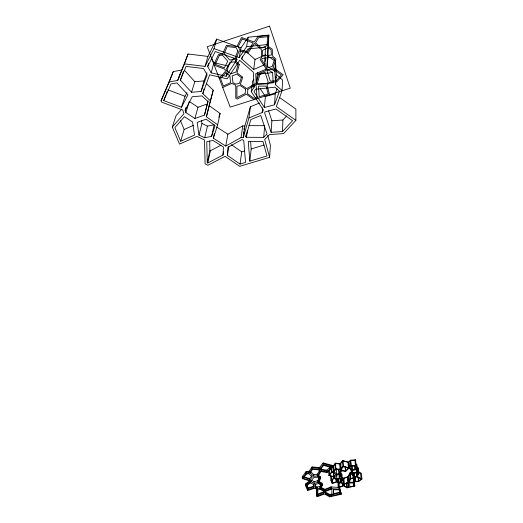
<?xml version="1.0" encoding="UTF-8"?>
<svg xmlns="http://www.w3.org/2000/svg" width="523" height="523" viewBox="0 0 523 523"><rect width="100%" height="100%" fill="white"/><g stroke="black" fill="none" stroke-linecap="round" stroke-linejoin="round"><path stroke-width="0.78" d="M340.728 479.153L340.931 482.415L343.892 483.912L348.481 482.317L350.266 478.61L353.653 477.61L353.999 477.146L351.306 473.792L352.071 472.982L352.123 470.308L349.031 468.203L348.527 462.057L350.488 460.175L355.601 459.795L356.078 465.463L355.562 469.236L357.372 470.157L357.392 472.557L358.902 473.59L357.255 476.512L361.942 479.061L358.7 481.546L355.15 481.729L353.855 482.657L354.816 486.089L347.024 487.841L343.5 485.893L338.911 487.632L338.224 487.364L337.891 481.644M352.646 472.524L352.685 470.569L355.477 469.706L356.81 470.38L356.823 472.197L352.646 472.524L352.456 470.092M282.498 131.548L292.553 120.676L275.902 108.987L265.043 111.87L264.605 112.765L271.117 132.326L282.498 131.548L282.904 120.015L286.696 115.89M264.769 64.63L265.442 47.155L247.967 48.953L241.672 58.177L241.861 59.112L253.681 69.513L264.769 64.63L264.919 63.1M269.626 157.312L264.703 139.458L269.535 134.561L283.59 133.594L295.874 120.342L276.334 106.587L282.126 90.544L275.654 84.831L274.817 71.357L267.057 66.179L267.92 44.494L268.822 35.093L248.183 37.238L240.992 47.855L239.174 57.595L214.018 48.619L205.049 66.388L184.488 63.884L177.657 80.457L169.295 81.902L161.058 100.815L161.627 102.142L182.704 109.987L183.952 113.811L172.276 127.069L179.559 144.1L196.949 136.392L204.5 139.974L205.094 163.895L207.906 165.281L225.086 156.338L239.724 166.334L269.626 157.312L270.411 145.217L267.717 135.346M267.057 66.179L267.972 56.223L268.822 35.093M282.126 90.544L282.557 79.98L276.294 74.403L275.49 61.269L267.972 56.223M275.654 84.831L276.294 74.403M274.562 104.777L279.445 91.185L274.902 87.184L255.512 89.302L254.008 91.715L264.396 107.49L274.562 104.777L275.222 93.865L277.066 88.714M222.961 155.056L223.471 147.048L213.005 140.445L206.768 141.687L207.258 162.725L207.762 162.98L222.961 155.056L223.543 151.84M274.817 71.357L275.49 61.269M271.117 132.326L271.875 120.787L268.593 110.85M227.361 155.409L227.904 147.323L241.691 139.693L242.567 139.746L243.744 140.504L245.542 162.431L240.044 164.091L227.361 155.409L228.871 146.571M321.089 487.443L324.888 489.338L330.837 486.946L339.63 487.482L341.231 494.268L329.699 496.85L324.423 493.98L317.657 496.543L316.637 496.144L317.036 488.377M316.637 496.144L317.088 487.619L315.055 486.861M320.259 487.75L323.999 489.62L323.652 493.614L317.677 495.882L317.553 492.588M317.487 495.804L317.938 489.822L320.318 489.476L324.064 491.339M246.137 134.522L245.836 136.849L246.516 137.294L263.703 137.359L264.677 125.703L248.804 125.638M264.396 107.49L265.377 96.513L260.127 88.485M267.567 61.106L267.783 58.792M214.358 133.542L213.358 138.209L225.759 146.054L241.083 137.556L243.26 137.699L248.935 117.976L262.173 112.576L262.618 107.823M338.224 487.364L338.656 482.749L338.42 478.669M339.041 480.624L338.93 487.181L342.983 485.645L342.918 478.388L341.682 477.761M265.076 61.577L265.455 57.759M249.817 161.136L248.275 141.485L262.991 141.543L266.992 155.952L249.817 161.136L251.19 148.963L250.641 141.753M256.277 84.667L255.714 73.71L266.861 68.814L272.561 72.612L273.215 82.817L256.277 84.667L257.447 72.723M262.173 112.576L263.409 110.033L251.295 91.695L254.093 87.184L254.4 84.765M246.516 137.294L247.412 130.299M248.935 117.976L250.38 106.764L259.441 103.038M251.295 91.695L252.694 81.104L253.858 79.215M253.681 69.513L255.021 59.465L246 51.47M243.26 137.699L244.856 126.03L250.38 106.764M240.044 164.091L241.711 151.853L231.356 144.701M355.398 461.306L355.601 459.795M243.43 133.502L243.646 131.94M243.966 129.599L244.182 128.037M355.025 468.968L355.444 465.921L354.973 460.253L350.776 460.56L349.116 462.162L349.573 467.993L352.26 469.824L355.025 468.968L354.757 465.725M241.083 137.556L242.744 125.899L244.856 126.03M239.174 57.595L246.595 46.697L248.183 37.238M241.861 59.112L242.26 56.857M225.759 146.054L227.878 134.202L242.744 125.899M331.804 489.332L332.007 495.726L329.882 496.203L325.306 493.719L325.652 489.698L331.013 487.547L331.098 489.267L331.85 489.495M351.855 472.315L349.835 472.916L348.07 476.61L348.586 487.076L347.154 487.403L344.095 485.71L344.029 478.44L347.638 476.989L348.135 477.146L348.148 478.552M213.358 138.209L217.686 124.84L220.078 113.471L209.154 105.587L213.214 90.172L206.265 83.523M208.559 63.401L207.696 66.467L211.161 72.821L226.126 76.26L228.335 66.042L233.716 57.988M207.762 162.98L210.396 150.761L220.935 145.224M207.258 162.725L209.9 150.519L209.697 141.02M211.573 136.392L215.058 125.572L206.147 119.205L197.171 122.375L198.995 135.065L204.683 137.771L211.573 136.392L214.136 124.762L207.448 126.108L201.943 123.461L201.505 120.362M204.683 137.771L207.448 126.108M217.686 124.84L206.402 116.773L213.214 90.172M206.402 116.773L209.154 105.587M186.064 107.378L185.149 110.327L185.861 112.53L194.883 118.499L204.467 115.099L208.102 100.847M198.995 135.065L201.943 123.461M204.467 115.099L208.004 101.573L202.022 95.918L192.235 96.729L185.149 110.327M211.161 72.821L213.848 62.695L211.619 58.569M210.553 100.985L202.774 93.61L204.022 89.047M214.018 48.619L216.659 39.114L240.992 47.855M194.883 118.499L197.995 107.267L207.291 103.953M183.495 71.298L180.363 80.137L191.536 92.283L201.054 91.492L204.022 80.908L206.977 72.802M205.049 66.388L207.945 56.425L216.659 39.114M245.836 136.849L250.837 119.571L260.794 115.518L267.011 133.993L263.703 137.359M180.67 141.236L174.859 127.592L184.475 116.701L192.608 122.062L194.523 135.084L180.67 141.236L184.161 129.495L180.428 120.604M185.861 112.53L189.261 101.442L197.995 107.267M191.536 92.283L194.804 81.673L184.554 70.415M165.902 94.859L163.706 100.625L181.501 107.254L185.05 96.291L186.888 92.721M218.836 117.309L220.078 113.471M172.276 127.069L176.061 115.648L181.736 109.17M184.488 63.884L188.045 53.987L207.945 56.425M177.657 80.457L188.045 53.987M179.069 76.992L180.677 72.54M201.054 91.492L207.115 74.867L203.63 68.533L186.057 66.395L180.363 80.137M202.774 93.61L209.658 74.802L227.244 78.836L239.717 60.295L253.309 72.226L254.093 87.184M166.451 93.421L167.275 91.257M169.295 81.902L173.29 71.553L181.389 70.141M161.058 100.815L173.29 71.553M163.706 100.625L171.001 83.942L176.924 82.922L187.927 94.833L181.501 107.254M317.991 475.858L319.52 477.009L319.573 478.722L317.533 477.185L313.911 477.407L310.858 481.108L311.054 481.709L314.212 483.357L317.873 482.422L317.821 480.702L319.18 477.747M317.873 482.422L320.475 476.852L318.357 475.25M213.92 64.427L218.47 54.555L222.759 53.804L226.479 45.259L236.86 46.54L241.574 37.473L254.198 42.043L257.989 36.492L268.724 35.381L268.279 46.436L272.221 49.097L272.66 56.072L275.974 59.047L273.032 67.467L283.133 74.763L276.824 81.85L269.535 82.373L267.031 85.014L269.587 94.709M341.231 494.268L339.734 489.208L330.922 488.665L324.953 491.058L320.514 488.848L322.508 485.115L318.54 482.879L320.527 478.565L320.475 476.852M336.315 469.02L336.655 474.701L334.557 477.185L334.681 477.597L336.773 478.702L339.244 478.074L340.434 475.584L340.238 472.334M340.931 482.415L342.323 479.892L339.689 478.382L341.081 475.479L340.715 469.151M353.005 474.904L353.26 478.159L354.522 481.618L353.64 482.258L349.142 482.16L348.73 476.453L350.279 473.21L351.548 472.838M349.142 482.16L350.711 478.911L350.279 473.21M207.696 66.467L215.26 51.535L237.141 59.334L226.126 76.26M319.899 488.338L321.508 485.318L318.37 483.553L314.938 484.429L315.225 487.966L317.271 488.724L319.899 488.338L319.841 486.612L320.802 484.808M320.455 487.122L321.449 485.259M341.65 480.029L339.564 478.839L337.25 479.428L337.394 481.814L338.754 482.33L340.525 482.069L341.65 480.029L341.29 474.328M351.659 469.732L351.972 473.799L354.287 476.675L356.843 476.178L358.235 473.701L357.745 468.02L356.693 467.294M310.061 471.805L310.087 472.942L313.787 476.205L317.311 475.995L317.258 474.283L319.566 470.471M317.311 475.995L320.004 471.55L318.919 469.87L318.86 468.157L312.558 467.595L312.597 469.301L310.087 472.942M320.527 478.565L317.879 476.564L320.932 471.53L320.893 470.393M341.284 468.327L341.441 470.759L339.329 474.132L341.081 475.479M317.141 489.338L314.421 488.332L307.642 490.502L305.51 485.723L310.302 482.062L309.969 481.016L302.287 478.506L305.981 473.413L309.086 473.027L309.054 471.321L312.068 466.934L319.435 467.595L323.162 462.953L332 465.293L332.223 467.706L327.241 472.602L320.932 471.53M309.086 473.027L312.107 468.641L312.068 466.934M329.248 469.713L329.51 475.407L333.733 476.623L333.19 466.085L335.263 463.156L340.153 463.594L342.683 460.502L348.527 462.057M335.576 463.594L333.857 466.026L334.164 471.707L336.596 473.89L338.956 473.753L340.819 470.772L340.113 469.647L339.76 463.973L335.576 463.594L335.897 469.268L334.164 471.707M335.263 463.156L335.576 468.824L333.491 471.766L331.405 472.021L328.849 475.44L333.962 477.126L334.171 477.832L330.896 480.304L332.249 483.533L336.845 482.069L338.656 482.749M302.287 478.506L302.274 476.793L305.955 471.707L309.054 471.321M306.537 473.962L303.275 478.46L309.609 480.264L312.381 476.891L308.733 473.688L308.707 471.975L306.511 472.249L306.537 473.962L308.733 473.688M358.615 472.341L360.595 473.42L361.105 479.12L358.451 481.16L355.581 481.304L354.254 477.649L354.045 473.413M329.438 468.615L330.281 467.477M329.51 475.407L331.772 472.387L331.523 467.516M312.107 468.641L319.494 469.301L323.227 464.653L323.162 462.953M320.449 469.327L323.593 465.411L323.528 463.711L331.222 465.745L331.327 467.555L326.901 471.916L321.534 471.007L320.449 469.327L320.409 468.183M342.918 461.005L340.787 463.607L341.146 469.281L341.852 470.406L345.428 471.02L348.436 468.105L348.004 462.365L342.918 461.005L343.297 466.673L341.146 469.281M309.609 480.264L309.577 478.552L311.885 475.74M335.576 468.824L340.506 469.268L343.055 466.17L342.683 460.502M333.733 476.623L335.642 474.354L333.249 472.204L332.948 466.523L331.484 466.706M219.229 78.352L225.465 71.291L224.883 69.265L214.188 65.133M351.972 473.799L352.384 473.361L357.176 472.982L358.235 473.701M326.901 471.916L326.829 470.21L330.137 466.941M341.441 470.759L345.651 471.478L349.031 468.203M356.078 465.463L350.926 465.836L348.946 467.732L343.055 466.17M355.444 465.921L351.221 466.228L349.573 467.993M305.51 485.723L305.484 484.004L309.668 480.807M306.452 485.874L310.368 482.886L310.329 481.173L306.432 484.154L306.452 485.874L308.158 489.691L313.552 487.966L313.329 484.069M336.086 478.558L336.263 481.82L332.608 482.984L331.53 480.402L334.223 478.368L334.138 476.741M222.72 87.524L231.872 83.36L235.749 85.295L235.781 98.317L237.233 99.076L246.313 94.173L253.903 99.651M184.161 129.495L193.36 125.376M255.021 59.465L265.762 54.706M341.754 477.303L343.513 478.199L348.07 476.61M325.724 491.417L331.098 489.267M344.409 484.154L348.547 482.853M317.441 494.078L323.587 491.888L323.652 493.614M324.352 492.254L317.605 494.817L316.585 494.418M308.158 489.691L308.125 487.972L313.512 486.246M307.616 488.776L313.623 486.854M241.711 151.853L244.757 150.925M251.19 148.963L264.069 145.041M350.711 478.911L353.26 478.159M265.377 96.513L275.222 93.865M311.649 480.323L314.166 481.637L317.821 480.702M354.169 485.821L349.704 486.828L349.671 483.043L353.391 483.049L354.169 485.821L353.456 477.662M325.306 493.719L325.234 491.993L329.804 494.477L331.922 494L332.007 495.726M333.569 493.634L340.159 492.15L340.264 493.875L333.654 495.359L333.471 489.646M325.012 492.614L329.621 495.124L341.127 492.542M354.378 477.486L357.117 476.95L361.105 479.12M339.192 483.075L340.793 482.84L343.291 484.102M315.009 484.121L315.179 486.24L317.226 486.998L319.841 486.612M331.817 466.255L333.19 466.085M331.772 472.387L333.249 472.204M257.519 74.246L272.365 72.612M246.595 46.697L267.92 44.494M194.804 81.673L204.022 80.908M271.875 120.787L282.904 120.015M310.577 471.7L313.748 474.492L317.258 474.283M336.655 474.701L339.087 474.551L340.434 475.584M340.264 493.875L339.048 489.79L333.524 489.776L333.654 495.359M335.897 469.268L340.113 469.647M312.597 469.301L318.919 469.87M320.756 468.177L321.475 469.294L326.829 470.21M320.874 469.824L327.169 470.896M213.848 62.695L228.335 66.042M323.227 464.653L332.085 467L332.223 467.706M323.593 465.411L331.307 467.451M343.297 466.673L348.436 468.105M303.955 476.943L309.577 478.552M302.274 476.793L309.936 479.297M167.824 89.819L185.05 96.291M209.9 150.519L210.396 150.761M310.368 482.886L313.251 484.337L313.552 487.966M355.686 463.868L356.889 464.476L357.372 470.157M348.73 476.453L349.305 482.239M334.223 478.368L336.112 479.369L336.263 481.82M358.765 471.909L361.419 473.361L361.942 479.061M318.487 481.167L322.443 483.396L322.508 485.115M340.65 473.439L341.957 474.191L342.323 479.892M216.529 126.958L227.878 134.202M356.908 466.876L358.405 467.902L358.902 473.59M279.55 97.494L295.874 109.072L295.874 120.342M275.562 76.704L276.66 77.679M306.713 484.788L308.125 487.972M305.484 484.004L306.7 486.73M358.327 477.264L358.7 481.546M358.144 477.591L358.451 481.16M356.974 467.686L357.392 472.557M356.967 470.543L357.176 472.982M356.326 464.699L356.81 470.38M356.614 469.759L356.823 472.197M356.908 472.446L357.255 476.512M356.771 472.884L357.117 476.95M356.568 472.923L356.843 476.178M355.137 465.653L355.562 469.236M355.228 477.028L355.581 481.304M354.797 477.447L355.15 481.729M353.862 472.766L354.254 477.649M354.417 481.082L354.816 486.089M353.672 473.073L353.999 477.146M353.522 475.989L353.653 477.61M353.3 477.976L353.64 482.258M353.28 481.624L353.391 483.049M351.94 465.771L352.26 469.824M351.744 465.437L352.384 473.361M351.816 469.732L352.071 472.982M350.776 460.56L351.221 466.228M350.488 460.175L350.926 465.836M350.933 468.922L351.306 473.792M349.835 472.916L350.266 478.61M347.854 477.002L348.586 487.076M347.527 476.584L348.043 482.696M346.854 483.115L347.154 487.403M346.677 482.834L347.024 487.841M345.311 466.608L345.651 471.478M345.147 466.961L345.428 471.02M344.003 484.285L344.095 485.71M343.513 478.199L343.892 483.912M342.846 483.5L342.983 485.645M341.696 467.974L341.852 470.406M340.153 463.594L340.506 469.268M340.591 479.578L340.793 482.84M340.323 478.807L340.525 482.069M339.44 474.315L339.689 478.382M339.035 469.262L339.564 478.839M338.708 469.687L339.244 478.074M339.63 487.482L339.734 489.208M338.675 482.892L338.93 487.181M338.512 482.128L338.911 487.632M338.95 488.07L339.048 489.79M336.969 474.544L337.06 476.172M337.25 479.369L337.394 481.814M336.544 474.636L336.773 478.702M334.589 475.969L334.681 477.597M333.7 472.243L333.962 477.126M332 465.293L332.085 467M332.445 479.722L332.608 482.984M332.046 479.454L332.249 483.533M331.203 467.961L331.405 472.021M331.327 476.329L331.53 480.402M331.647 486.985L331.732 488.704M330.66 475.414L330.896 480.304M330.837 486.946L330.922 488.665M328.627 470.563L328.954 475.682M329.804 494.477L329.882 496.203M329.621 495.124L329.699 496.85M324.888 489.338L324.953 491.058M321.475 469.294L321.534 471.007M321.508 485.318L321.449 483.598L318.317 481.833L318.37 483.553M320.475 487.698L320.514 488.848M319.435 467.595L319.494 469.301M318.5 481.735L318.54 482.879M317.84 475.42L317.879 476.564M317.624 494.15L317.657 496.543M317.226 486.998L317.271 488.724M315.179 486.24L315.225 487.966M314.166 481.637L314.212 483.357M313.748 474.492L313.787 476.205M311.028 480.565L311.054 481.709M310.276 480.918L310.302 482.062M307.622 489.351L307.642 490.502M305.955 471.707L305.981 473.413M302.431 477.153L302.451 478.872M267.475 36.728L267.122 45.638L261.493 48.149L255.551 42.814L258.676 37.636L267.475 36.728M245.549 89.119L245.215 93.473L236.926 97.67L236.906 86.217L240.162 85.543L245.549 89.119M247.856 89.27L247.51 93.669L254.086 98.422L256.976 97.507L256.139 85.576L255.074 85.138L247.856 89.27M237.985 64.832L236.017 71.978L231.035 73.782L226.472 70.612L226.139 69.448L229.963 62.283L234.984 61.858L237.985 64.832M239.299 64.519L236.991 72.86L242.737 77.162L240.364 84.34L246.745 88.577L254.766 83.987L255.897 84.059L258.918 73.501L265.749 70.638L266.39 69.291L260.219 59.648L261.657 57.295L261.297 49.541L254.459 43.416L248.02 52.96L239.109 50.875L235.396 60.648L239.299 64.519M259.892 74.351L257.238 83.608L266.508 83.876L268.227 82.065L265.037 72.194L259.892 74.351M241.371 77.554L239.462 83.36L235.866 84.105L232.951 82.647L232.166 75.848L236.834 74.161L241.371 77.554M274.601 59.387L272.123 66.513L266.9 67.944L261.605 59.661L262.376 58.399L272.28 57.295L274.601 59.387M237.815 50.908L234.539 59.544L229.662 59.955L224.138 53.634L227.237 46.547L236.115 47.645L237.815 50.908M219.307 55.615L215.286 64.329L224.308 67.82L227.786 61.289L222.347 55.078L219.307 55.615M267.227 70.265L266.998 70.736L270.358 81.17L276.255 80.751L281.42 74.939L272.81 68.735L267.227 70.265M242.169 38.95L238.2 46.586L239.894 49.855L247.471 51.627L253.158 42.925L242.169 38.95M225.694 72.828L220.556 78.64L223.347 85.975L230.63 82.654L229.813 75.678L225.694 72.828M268.181 47.789L262.52 50.313L262.781 55.987L271.411 55.026L271.077 49.744L268.181 47.789M269.541 26.15L207.193 46.756L230.192 107.13L290.291 88.178L269.541 26.15M268.207 93.963L259.218 96.801L258.486 86.105L266.135 86.138L268.207 93.963"/></g></svg>
